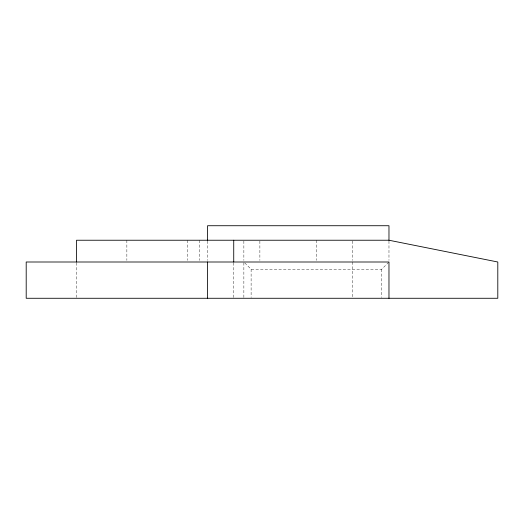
<?xml version="1.0" encoding="UTF-8"?>
<svg xmlns="http://www.w3.org/2000/svg" width="524" height="524" viewBox="0 0 524 524"><rect width="100%" height="100%" fill="white"/><g stroke="black" fill="none" stroke-linecap="round" stroke-linejoin="round"><path stroke-width="0.39" stroke-dasharray="2.62 1.97" d="M243.863 297.468L243.863 262L251.114 269.257L381.714 269.257L388.972 262M388.972 241.04L388.972 260.389M381.714 269.257L381.714 297.468M352.691 241.04L352.691 260.389M352.691 262L352.691 297.468M316.417 240.234L316.417 260.389M259.878 241.04L259.878 260.389M251.114 269.257L251.114 297.468M243.863 241.04L243.863 260.389M233.73 262.806L233.73 297.468M207.583 241.04L207.583 260.389M199.415 240.234L199.415 260.389M187.323 240.234L187.323 260.389M126.86 240.234L126.86 260.389M76.53 262.806L76.53 297.468"/><path stroke-width="0.79" d="M388.972 298.274L388.972 262L26.2 262L26.2 298.274L497.8 298.274L497.8 262L388.972 240.234L76.53 240.234L76.53 262M388.972 240.234L388.972 225.726L207.583 225.726L207.583 240.234M233.73 240.234L233.73 262M207.583 262L207.583 298.274"/></g></svg>
